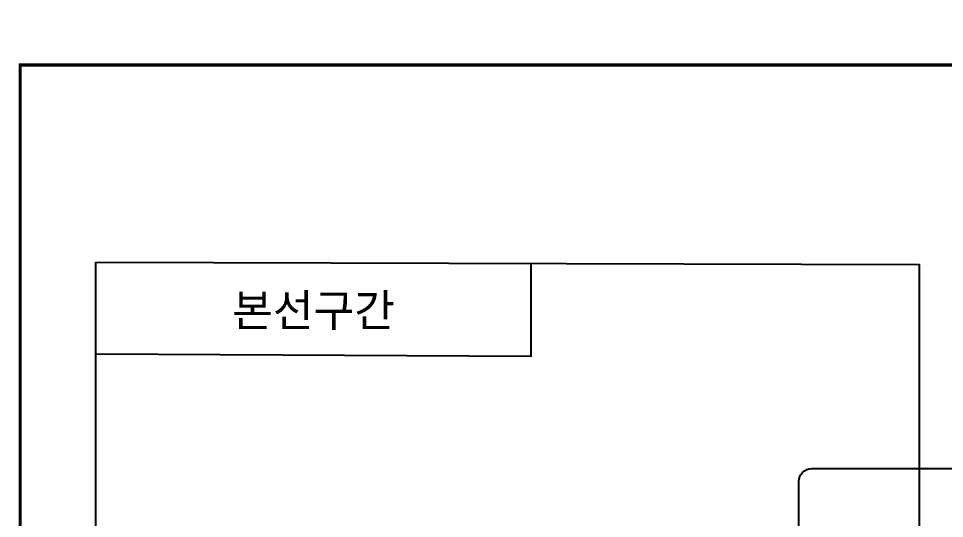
# Model space of a CAD drawing. Header units: millimetres. Extents: x 0 to 2521, y -5 to 594.
# Drawn here: x 967.3 to 1138.7, y 199.5 to 292.1 of the extents above; entities that cross this region are included whole.
import ezdxf
from ezdxf.enums import TextEntityAlignment as Align

# ---------------------------------------------------------------- set-up
doc = ezdxf.new("R2010")
doc.units = ezdxf.units.MM
doc.header["$LTSCALE"] = 10
doc.linetypes.add('DASHED', pattern=[0.75, 0.5, -0.25])
for name, color, linetype in [('A-TEXT02', 6, 'Continuous'), ('T', 4, 'Continuous'), ('TT-COMM-CABL', 4, 'Continuous')]:
    doc.layers.add(name, color=color, linetype=linetype)
doc.styles.add('굴림체', font='GulimChe.ttf')

msp = doc.modelspace()

# ---------------------------------------------------------------- linework, layer by layer
at = {"color": 6, "linetype": 'DASHED', "const_width": 0.6}
msp.add_lwpolyline([(1239.02, 300.43), (1239.02, 283.44), (967.61, 283.44), (967.61, 112.06), (1023.97, 112.06)], dxfattribs=at)
at = {"layer": 'T'}
msp.add_lwpolyline([(981.6, 246.96), (1134.02, 246.5), (1134.02, 86.5), (981.6, 86.96)], close=True, dxfattribs=at)
msp.add_lwpolyline([(981.6, 229.96), (1062.23, 229.5), (1062.23, 246.5)], dxfattribs=at)
at = {"layer": 'TT-COMM-CABL', "flags": 128}
msp.add_lwpolyline([(1086.86, 172.75), (1109.33, 172.75, 0.414214), (1111.73, 175.15), (1111.73, 206.3, -0.414214), (1114.13, 208.7), (1177.5, 208.7, 0.414214), (1179.9, 211.1), (1179.9, 244.88)], format="xyb", dxfattribs=at)

# ---------------------------------------------------------------- texts
at = {"layer": 'A-TEXT02', "style": '굴림체'}
msp.add_text('본선구간', height=6, dxfattribs=at).set_placement((1021.92, 238), align=Align.MIDDLE_CENTER)

doc.saveas('drawing.dxf')
